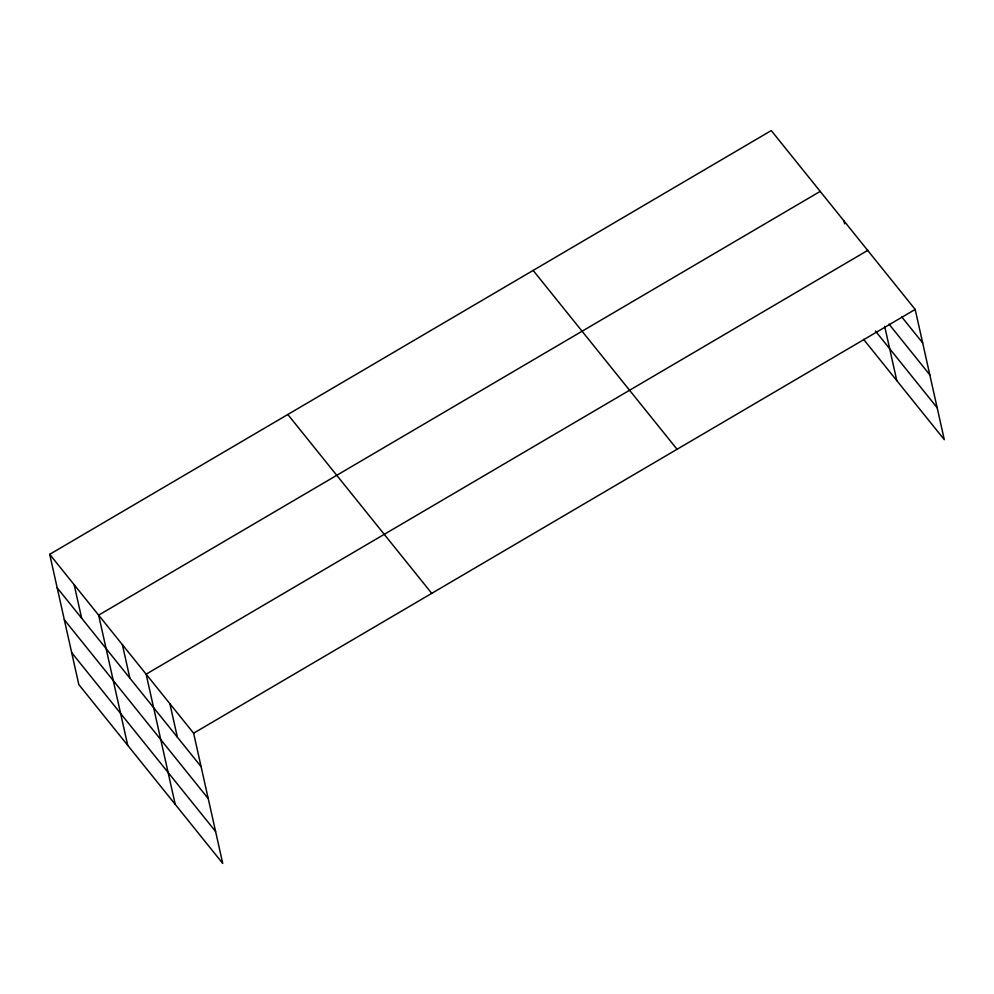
<?xml version="1.0" encoding="UTF-8"?>
<svg xmlns="http://www.w3.org/2000/svg" width="994" height="994" viewBox="0 0 994 994"><rect width="100%" height="100%" fill="white"/><g stroke="black" fill="none" stroke-linecap="round" stroke-linejoin="round"><path stroke-width="1.49" d="M49.7 554.329L193.619 733.199L222.731 863.426L78.812 684.555L49.7 554.329L771.269 130.574L915.188 309.445L944.3 439.671L863.562 339.327M820.199 191.395L98.63 615.149L127.741 745.376M867.7 250.413L146.13 674.18L175.242 804.394M193.619 733.199L915.188 309.445M901.782 316.962L922.68 342.93M888.971 324.094L929.812 374.85M875.416 331.014L937.168 407.739M533.144 270.418L677.076 449.288M287.813 414.486L431.744 593.368M57.18 587.814L201.111 766.685M64.324 619.747L208.243 798.617M71.667 652.636L215.599 831.506M884.66 326.293L896.799 380.64M843.943 220.904L844.602 223.812M169.875 703.69L177.367 737.175M122.386 644.659L129.866 678.144M74.165 584.745L81.657 618.231"/></g></svg>
